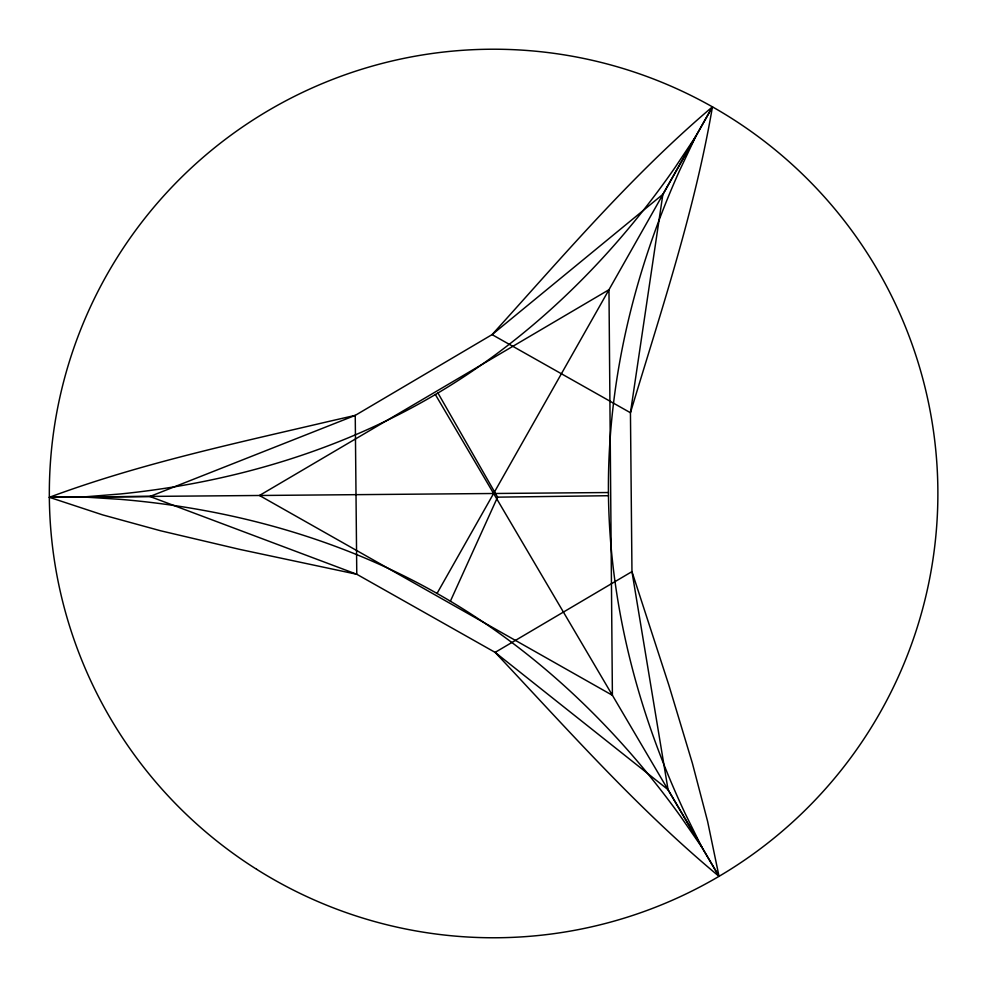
<?xml version="1.0" encoding="UTF-8"?>
<svg xmlns="http://www.w3.org/2000/svg" width="987" height="987" viewBox="0 0 987 987"><rect width="100%" height="100%" fill="white"/><g stroke="black" fill="none" stroke-linecap="round" stroke-linejoin="round"><path stroke-width="1.48" d="M668.051 789.662L631.964 571.621L495.129 652.382C567.439 729.196 637.639 808.834 719.029 876.333L701.782 847.105L685.188 813.572C637.984 713.33 609.386 603.637 608.436 492.525C607.498 381.414 634.246 271.252 679.735 170.233L695.761 136.416L712.441 106.855C631.643 175.242 562.96 256.386 492.081 334.618L355.246 415.379L149.901 496.486L49.35 497.3L102.673 514.893L160.585 530.772L239.668 549.377L356.776 574.261L495.129 652.382L668.051 789.662L719.029 876.333L707.605 821.369L692.393 763.272L668.964 685.484L631.964 571.621L630.446 412.739L662.869 194.34L712.441 106.855C694.675 211.107 660.821 311.707 630.446 412.739L492.081 334.618L662.869 194.34M450.393 601.182L497.571 497.152L437.944 393.011M435.353 394.541L701.782 847.105L680.512 816.323C615.765 726.42 533.733 648.175 437.031 593.434L695.761 136.416L675.009 167.556C611.804 258.545 531.105 338.171 435.353 394.541C339.602 450.911 230.822 482.828 120.587 493.944L83.29 496.979L49.35 497.3C139.327 463.841 233.561 443.78 326.82 421.893L355.246 415.379L356.776 574.261L149.901 496.486M497.571 497.152L608.473 495.708M608.436 492.525L83.29 496.979L120.636 499.373C231.044 508.626 340.342 538.692 437.031 593.434M608.967 289.734L259.458 495.486L612.396 695.292L608.967 289.734M256.62 869.288A444.273 444.273 0 0 0 937.539 510.834A444.273 444.273 0 0 0 286.649 100.366A444.273 444.273 0 0 0 256.62 869.288"/></g></svg>
